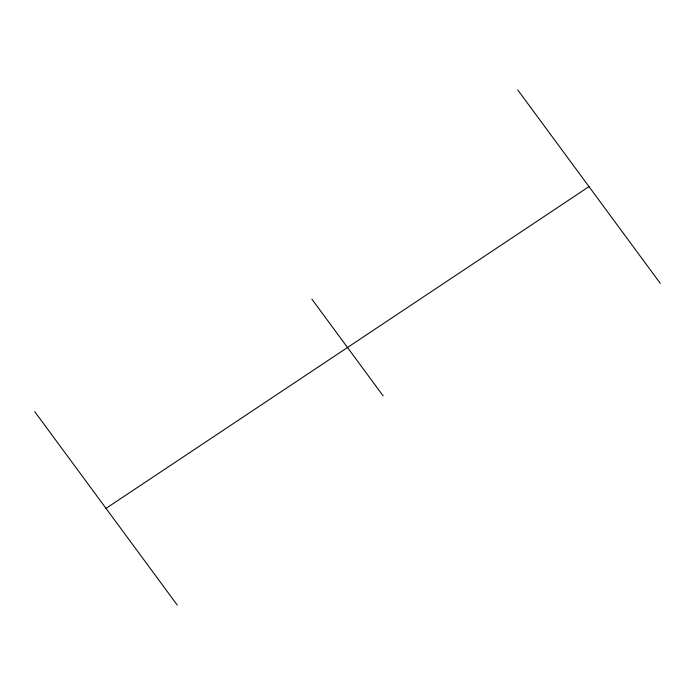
<?xml version="1.0" encoding="UTF-8"?>
<svg xmlns="http://www.w3.org/2000/svg" width="695" height="695" viewBox="0 0 695 695"><rect width="100%" height="100%" fill="white"/><g stroke="black" fill="none" stroke-linecap="round" stroke-linejoin="round"><path stroke-width="1.04" d="M106.014 508.375L588.986 186.625M517.723 89.907L660.25 283.334M311.873 299.145L383.127 395.855M34.75 411.666L177.277 605.093"/></g></svg>
